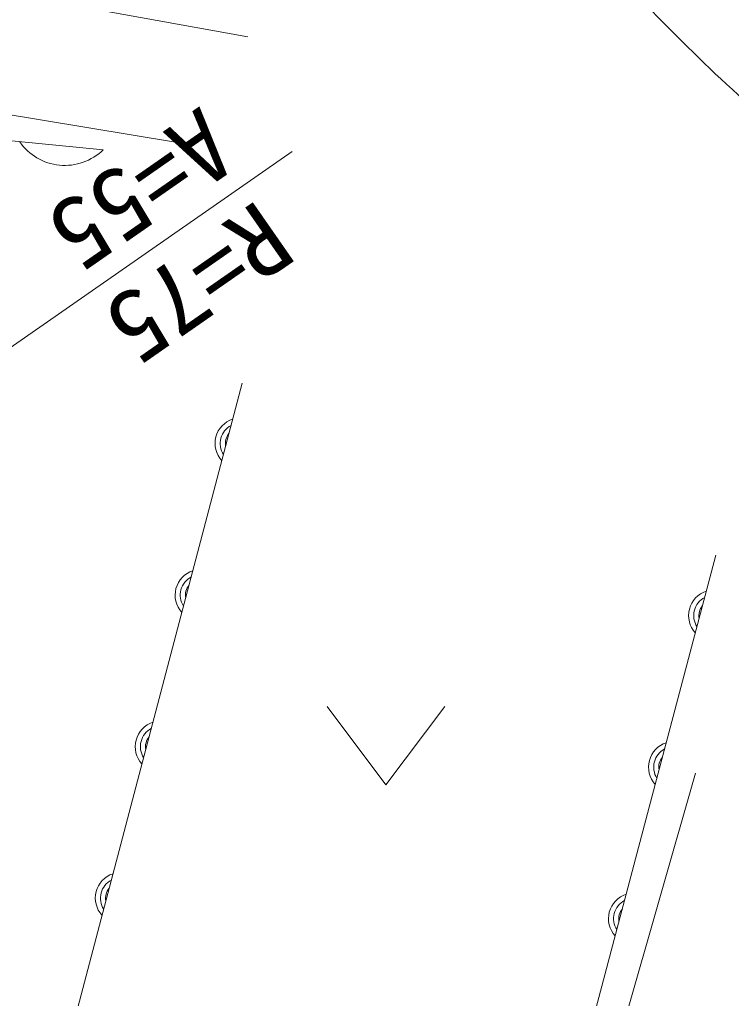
# Model space of a CAD drawing. Units: millimetres, scale not verified. Extents: x 40000 to 680000, y 20000 to 380000.
# Drawn here: x 152608 to 170781, y 285056 to 310036 of the extents above; entities that cross this region are included whole.
import ezdxf
from ezdxf.enums import TextEntityAlignment as Align

# ---------------------------------------------------------------- set-up
doc = ezdxf.new("R2010")
doc.units = ezdxf.units.MM
doc.header["$LTSCALE"] = 1000
doc.linetypes.add('CHAIN', pattern=[18.5, 12, -1.5, 3.5, -1.5])
for name, color, linetype, lineweight in [('M-BGD', 7, 'Continuous', 13), ('M-BMK', 2, 'CHAIN', 13), ('M-BMK-SRVR', 3, 'Continuous', 13), ('M-STR-HTXT', 7, 'Continuous', 13)]:
    doc.layers.add(name, color=color, linetype=linetype, lineweight=lineweight)
doc.styles.add('ＭＳ ゴシック', font='')
doc.styles.get('ＭＳ ゴシック').set_extended_font_data('MS Gothic')

msp = doc.modelspace()

# ---------------------------------------------------------------- linework, layer by layer
at = {"layer": 'M-BGD'}
for p, q in [((136848, 313493), (158438, 309598)), ((137779, 310021), (156636, 306896)), ((137651, 308374), (154746, 306714)), ((158292, 300759), (153576, 282854)), ((170383, 296367), (164714, 274936)), ((160461, 292507), (161961, 290507)), ((161961, 290507), (163461, 292507)), ((169868, 290802), (167751, 283436))]:
    msp.add_line(p, q, dxfattribs=at)
for centre, radius, start, end in [((153764, 307716), 1402, 214.505, 314.406), ((158253, 299218), 654, 108.0216, 222.4635), ((158253, 299218), 523, 117.8329, 212.6523), ((158253, 299218), 392, 139.7093, 190.7758), ((157234, 295350), 654, 108.0216, 222.4635), ((157234, 295350), 523, 117.8329, 212.6523), ((157234, 295350), 392, 139.7093, 190.7758), ((170342, 294826), 654, 107.9609, 222.4027), ((170342, 294826), 523, 117.7721, 212.5915), ((170342, 294826), 392, 139.6486, 190.715), ((156215, 291482), 654, 108.0216, 222.4635), ((156215, 291482), 523, 117.8329, 212.6523), ((156215, 291482), 392, 139.7093, 190.7758), ((169319, 290959), 654, 107.9609, 222.4027), ((169319, 290959), 523, 117.7721, 212.5915), ((169319, 290959), 392, 139.6486, 190.715), ((155196, 287614), 654, 108.0216, 222.4635), ((155196, 287614), 523, 117.8329, 212.6523), ((155196, 287614), 392, 139.7093, 190.7758), ((168296, 287092), 654, 107.9609, 222.4027), ((168296, 287092), 523, 117.7721, 212.5915), ((168296, 287092), 392, 139.6486, 190.715)]:
    msp.add_arc(centre, radius, start, end, dxfattribs=at)
at = {"layer": 'M-BMK'}
msp.add_open_spline([(118023, 326078), (119219, 322807), (119518, 321980), (120497, 319360), (121026, 317943), (121298, 317140), (121858, 315736), (122895, 313134), (123506, 311688), (124602, 309110), (125558, 306862), (126092, 305601), (127098, 303375), (127840, 301734), (128274, 300823), (129063, 299204), (129834, 297620), (130259, 296729), (131089, 295175), (132351, 292810), (133005, 291450), (134436, 289184), (135426, 287617), (136072, 286799), (137190, 285321), (137855, 284440), (138247, 283960), (138963, 283121), (139838, 282096), (140336, 281528), (141254, 280542), (142116, 279617), (142607, 279107), (143506, 278217), (144458, 277275), (144996, 276752), (145990, 275853), (146942, 274991), (147464, 274492), (148468, 273691), (150257, 272263), (151292, 271503), (153168, 270191), (154398, 269332), (155067, 268816), (156349, 268036), (159277, 266253), (160948, 265291), (164026, 263783), (167463, 262100), (168751, 261639), (173071, 260020)], degree=3, knots=[0, 0, 0, 0, 1, 1, 1, 2, 2, 2, 3, 3, 3, 4, 4, 4, 5, 5, 5, 6, 6, 6, 7, 7, 7, 8, 8, 8, 9, 9, 9, 10, 10, 10, 11, 11, 11, 12, 12, 12, 13, 13, 13, 14, 14, 14, 15, 15, 15, 16, 16, 16, 17, 17, 17, 17], dxfattribs=at)
at = {"layer": 'M-BMK-SRVR'}
msp.add_line((134436, 289184), (159568, 306669), dxfattribs=at)
at = {"layer": 'M-STR-HTXT'}
msp.add_open_spline([(193557, 295257), (189634, 296620), (188426, 297026), (185302, 298535), (182383, 299945), (180791, 300846), (178075, 302615), (175813, 304089), (174600, 305010), (172534, 306748), (170328, 308602), (169611, 309362), (167209, 311855)], degree=3, knots=[0, 0, 0, 0, 1, 1, 1, 2, 2, 2, 3, 3, 3, 4, 4, 4, 4], dxfattribs=at)

# ---------------------------------------------------------------- texts
at = {"layer": 'M-BMK-SRVR', "style": 'ＭＳ ゴシック'}
for s, p in [('A=55', (157765, 307100)), ('R=75', (159229, 304720))]:
    msp.add_text(s, height=1833, rotation=214.828, dxfattribs=at).set_placement(p, align=Align.MIDDLE_LEFT)

doc.saveas('drawing.dxf')
